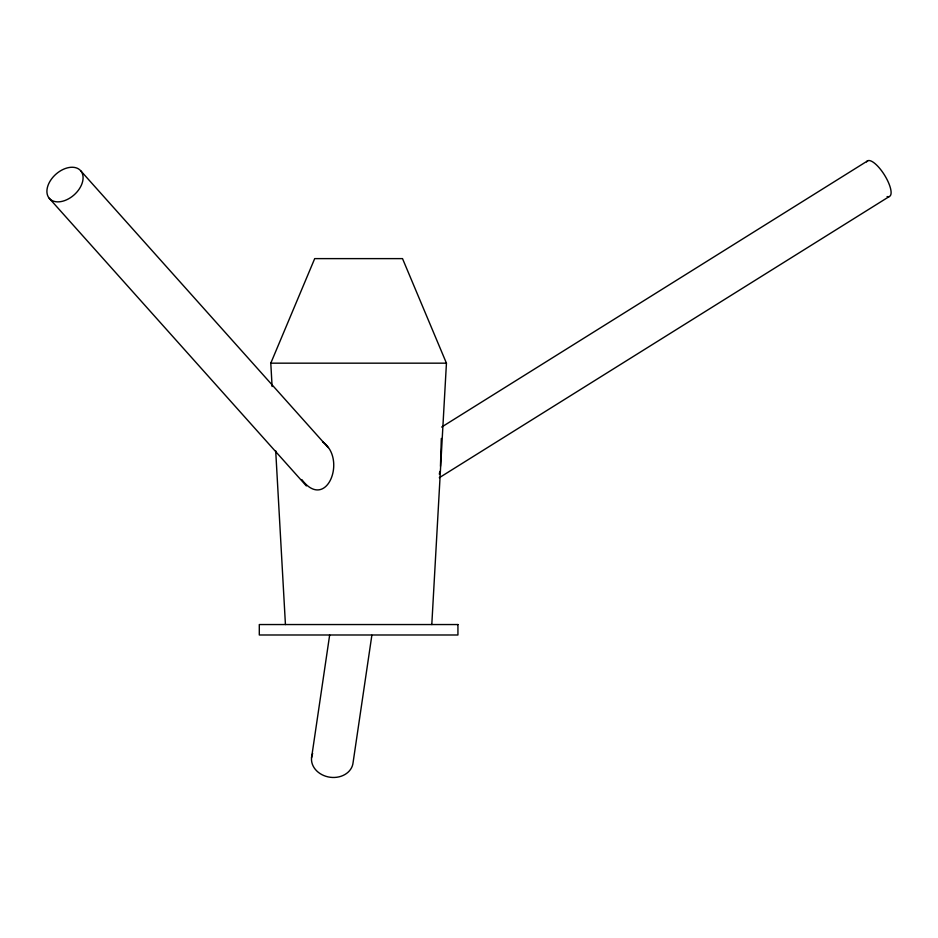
<?xml version="1.0" encoding="UTF-8"?>
<svg xmlns="http://www.w3.org/2000/svg" width="938" height="938" viewBox="0 0 938 938"><rect width="100%" height="100%" fill="white"/><g stroke="black" fill="none" stroke-linecap="round" stroke-linejoin="round"><path stroke-width="1.41" d="M431.797 624.544L446.441 363.17L402.519 258.618L314.699 258.618L270.789 363.17L272.102 386.526M440.473 466.256L441.317 438.445M311.545 757.857L329.66 635.014M371.858 635.272L353.098 762.453A20.906 17.224 8.4 0 1 328.019 776.875A20.906 17.224 8.4 0 1 312.659 753.495M439.336 474.136L439.816 471.474M441.657 427.06L867.943 160.668M439.289 477.723L889.189 196.581M270.789 363.17L446.441 363.17M322.543 441.821C347.447 458.823 326.483 512.195 301.79 479.564M80.774 170.845A20.906 13.777 -41.8 0 1 64.757 200.568A20.906 13.777 -41.8 0 1 49.444 182.265A20.906 13.777 -41.8 0 1 80.774 170.845L328.194 447.614M49.21 198.27L306.374 485.931M275.702 450.779L285.433 624.544M866.583 161.899A20.906 6.929 58 0 1 885.238 176.262A20.906 6.929 58 0 1 887.102 196.581M457.932 624.544L259.298 624.544L259.298 634.991L457.932 634.991L457.932 624.544"/></g></svg>
